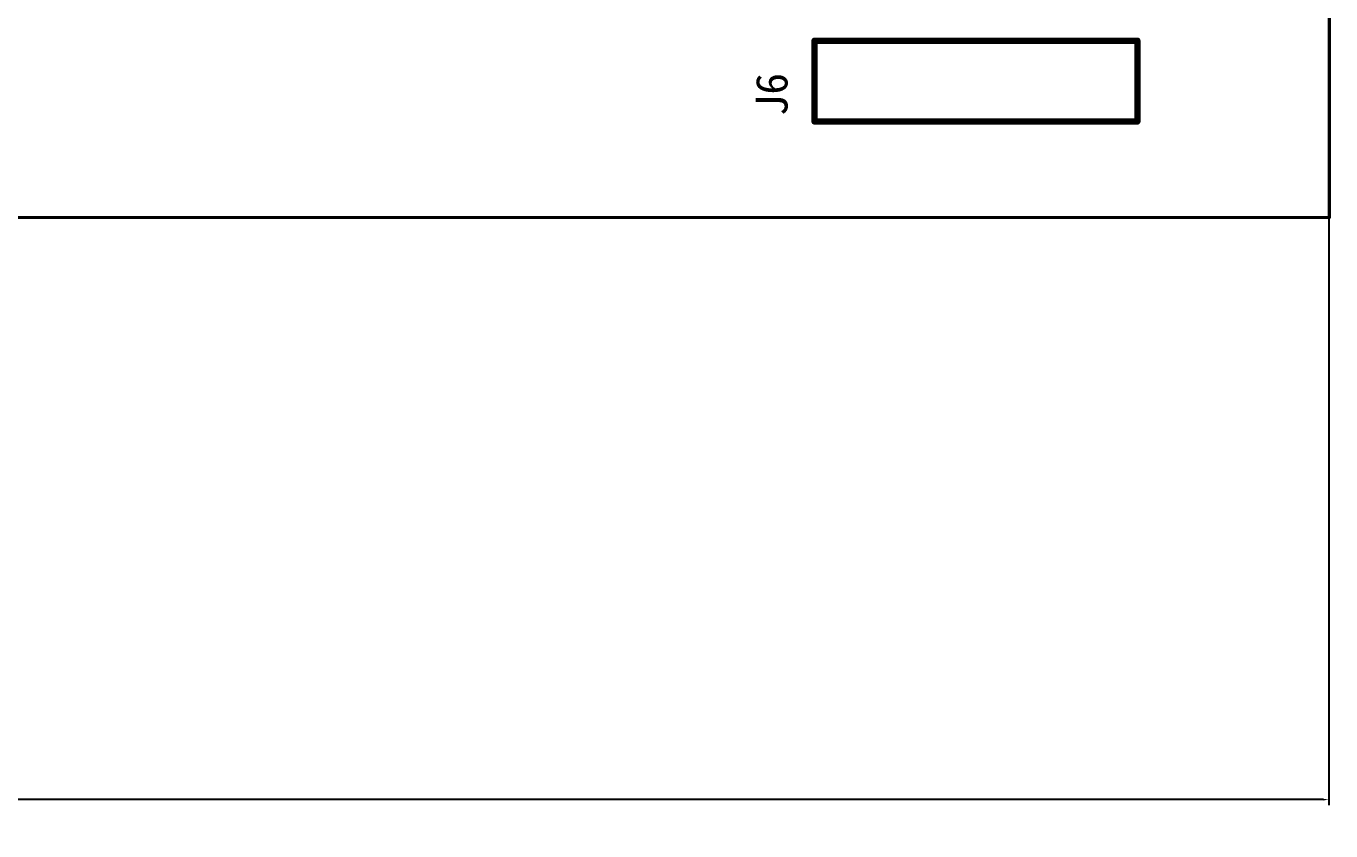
# Model space of a CAD drawing. Extents: x 695 to 1054, y 394 to 590.
# Drawn here: x 896.79 to 937.86, y 430.12 to 455.44 of the extents above; entities that cross this region are included whole.
import ezdxf

# ---------------------------------------------------------------- set-up
doc = ezdxf.new("R2010")
doc.units = 0
doc.header["$MEASUREMENT"] = 0
doc.layers.get('0').update_dxf_attribs({"linetype": 'CONTINUOUS'})
doc.layers.get('Defpoints').update_dxf_attribs({"linetype": 'CONTINUOUS'})
doc.layers.add('BOTTOMOVERLAY', color=7, linetype='CONTINUOUS')
doc.layers.add('KEEPOUTLAYER', color=6, linetype='CONTINUOUS')
doc.styles.get("Standard").update_dxf_attribs({"font": ''})
doc.styles.get('Standard').set_extended_font_data('SimSun')
doc.dimstyles.get("Standard").update_dxf_attribs({"dimtxt": 0.18, "dimasz": 0.18, "dimexe": 0.18, "dimexo": 0.0625, "dimgap": 0.09, "dimtad": 0, "dimtih": 1, "dimtoh": 1, "dimdec": 4, "dimzin": 0, "dimdsep": 46, "dimtxsty": 'Standard', "dimcen": 0.09, "dimadec": 0, "dimazin": 0, "dimtfac": 1, "dimtdec": 4, "dimtofl": 0, "dimtmove": 0, "dimatfit": 0, "dimfxl": 1, "dimtolj": 1, "dimtzin": 0, "dimarcsym": 0})

# ---------------------------------------------------------------- blocks, each defined once
blk = doc.blocks.new('HDR1X4_B_76')
at = {"layer": 'BOTTOMOVERLAY', "const_width": 0.2}
for points in [[(-1.27, 1.27), (8.89, 1.27)], [(-1.27, -1.27), (-1.27, 1.27)], [(8.89, -1.27), (8.89, 1.27)], [(-1.27, -1.27), (8.89, -1.27)]]:
    blk.add_lwpolyline(points, dxfattribs=at)
at = {"layer": 'BOTTOMOVERLAY', "const_width": 0.1}
for points in [[(-1.32, 1.27, 1), (-1.22, 1.27, 1)], [(-1.32, 1.27, 1), (-1.22, 1.27, 1)], [(8.84, 1.27, 1), (8.94, 1.27, 1)], [(8.84, 1.27, 1), (8.94, 1.27, 1)], [(-1.32, -1.27, 1), (-1.22, -1.27, 1)], [(-1.32, -1.27, 1), (-1.22, -1.27, 1)], [(8.84, -1.27, 1), (8.94, -1.27, 1)], [(8.84, -1.27, 1), (8.94, -1.27, 1)]]:
    blk.add_lwpolyline(points, format="xyb", close=True, dxfattribs=at)
blk = doc.blocks.new('*D1292')
at = {"color": 0, "linetype": 'Continuous', "lineweight": -2}
for p, q in [((717.693, 449.39), (717.693, 430.923)), ((937.788, 449.39), (937.788, 430.923)), ((717.873, 431.103), (825.249, 431.103)), ((937.608, 431.103), (830.232, 431.103))]:
    blk.add_line(p, q, dxfattribs=at)
at = {"color": 0, "linetype": 'Continuous'}
for points in [[(717.873, 431.133), (717.873, 431.073), (717.693, 431.103)], [(937.608, 431.133), (937.608, 431.073), (937.788, 431.103)]]:
    blk.add_solid(points, dxfattribs=at)
at = {"layer": 'Defpoints', "color": 0, "linetype": 'Continuous'}
for p in [(717.693, 449.452), (937.788, 449.452), (937.788, 431.103)]:
    blk.add_point(p, dxfattribs=at)
at = {"color": 0, "linetype": 'Continuous', "insert": (827.74, 431.103), "char_height": 1.5, "attachment_point": 5}
blk.add_mtext('\\A1;220', dxfattribs=at)

msp = doc.modelspace()

# ---------------------------------------------------------------- linework, layer by layer
at = {"layer": 'KEEPOUTLAYER', "const_width": 0.1}
for points in [[(937.8051, 449.41949), (937.8051, 490.51949)], [(937.7551, 449.41949), (717.8451, 449.41949)]]:
    msp.add_lwpolyline(points, dxfattribs=at)
at = {"layer": 'KEEPOUTLAYER', "const_width": 0.05}
for points in [[(937.7801, 449.41949, -1), (937.7301, 449.41949, -1)], [(937.8301, 449.41949, -1), (937.7801, 449.41949, -1)]]:
    msp.add_lwpolyline(points, format="xyb", close=True, dxfattribs=at)

# ---------------------------------------------------------------- block references
at = {"xscale": -1}
msp.add_blockref('HDR1X4_B_76', (930.4931, 453.7095), dxfattribs=at)

# ---------------------------------------------------------------- texts
at = {"layer": 'BOTTOMOVERLAY'}
msp.add_text('J6', height=1.000001, rotation=90, dxfattribs=at).set_placement((920.7522, 452.6046))

# ---------------------------------------------------------------- dimensions: what is measured, and where the dimension line sits
at = {"color": 6, "linetype": 'Continuous'}
dim = msp.add_linear_dim(base=(937.78758, 431.10308), p1=(717.6932, 449.45227), p2=(937.78758, 449.45227), dimstyle='Standard', override={"dimtxt": 1.5, "dimgap": 1, "dimdec": 0, "dimatfit": 3}, dxfattribs=at)
dim.commit()
dim.dimension.update_dxf_attribs({"geometry": '*D1292', "text_midpoint": (827.74039, 431.10308)})

doc.saveas('drawing.dxf')
